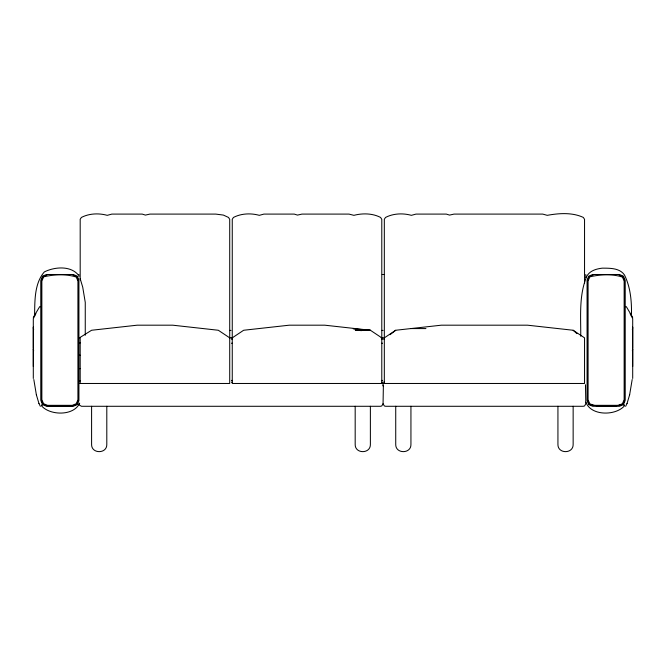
<?xml version="1.0" encoding="UTF-8"?>
<svg xmlns="http://www.w3.org/2000/svg" width="666" height="666" viewBox="0 0 666 666"><rect width="100%" height="100%" fill="white"/><g stroke="black" fill="none" stroke-linecap="round" stroke-linejoin="round"><path stroke-width="1" d="M33.3 378.479L33.3 318.656L35.864 313.669M632.7 366.5L632.7 348.901L632.35 350.949M632.7 348.185L632.7 327.048M629.628 394.821L632.184 379.512M632.342 329.645L632.7 327.747M78.921 403.754L79.262 405.02L81.452 406.285L380.519 406.285L381.785 405.952L383.058 403.754L383.391 384.748M627.039 403.513L629.636 394.796M43.515 277.106L41.85 281.11L41.85 399.667L43.515 403.679L47.519 405.336L72.303 405.336L76.307 403.679L77.972 399.667L77.972 281.11L76.307 277.106C66.275 273.718 53.222 274.509 43.332 276.923M47.045 274.975L43.04 276.631L41.375 280.636L41.375 400.141L43.04 404.154L47.045 405.81L72.777 405.81L76.781 404.154L78.446 400.141L78.446 280.636L76.781 276.631L72.777 274.975M589.693 277.106L588.028 281.11L588.028 399.667L589.693 403.679L593.697 405.336L618.481 405.336L622.485 403.679L624.15 399.667L624.15 281.11L622.485 277.106C612.454 273.718 599.4 274.509 589.51 276.923M625.624 406.343L627.047 403.488M79.679 403.113C73.851 416.217 49.9 415.609 41.542 405.844L42.566 404.628L40.901 400.624L40.901 280.161L42.566 276.157L46.57 274.492L73.252 274.492L77.264 276.157L78.921 280.161L78.921 400.624L77.264 404.628L73.252 406.285L46.57 406.285L42.566 404.628L41.575 405.036M33.3 317.391L39.694 306.643L41.375 306.643M589.035 404.337C599.209 406.76 612.637 407.559 622.96 404.154L624.625 400.141L624.625 280.636L622.96 276.631L618.955 274.975M390.026 334.69L395.729 330.253L441.35 325.183L527.522 325.183L573.143 330.253L584.548 337.853L584.548 383.474L232.259 383.474L232.259 219.264L233.45 217.441C241.242 213.386 250.932 213.012 259.307 215.334L263.936 214.094L294.255 214.094L297.477 215.093L301.973 214.094L348.984 214.094L353.912 215.334C362.57 213.087 372.544 213.253 380.594 217.441L381.785 219.347L381.785 383.474M79.429 337.853L91.592 330.253L137.213 325.183L172.694 325.183L218.315 330.253L229.72 337.853M232.259 337.853L243.656 330.253L289.277 325.183L324.767 325.183L370.379 330.253L381.785 337.853M395.729 330.253L384.324 337.853L381.185 337.853M593.223 274.975L589.219 276.631L587.554 280.636L587.554 400.141L589.219 404.154M382.226 274.492L384.299 274.492M624.625 306.643L626.306 306.643L632.7 317.391M410.83 328.579L425.94 328.579M229.537 337.853L232.65 337.853M231.493 339.127L232.259 339.127M381.785 339.127L382.55 339.127M383.566 339.127L384.324 339.127M79.429 342.923L80.186 342.923M231.493 343.223L232.259 343.223M381.785 343.223L382.55 343.223M79.429 355.219L80.186 355.219M79.429 368.648L80.186 368.648M231.493 380.419L232.259 380.419M381.785 380.419L382.55 380.419M79.429 380.944L80.186 380.944M231.493 382.209L232.259 382.209M381.785 382.209L382.55 382.209M383.566 382.209L384.324 382.209M79.429 383.474L229.72 383.474L229.72 219.347L228.521 217.441L223.385 215.085L215.784 214.094L149.908 214.094L145.413 215.093L142.191 214.094L111.871 214.094L107.234 215.334C98.868 213.012 89.169 213.386 81.385 217.441L80.186 219.264L80.186 279.828M381.785 330.403L383.058 330.411M229.72 330.403L230.985 330.411M353.246 328.862L370.379 330.253L355.594 330.07L361.505 330.652M355.078 329.803L370.379 330.253M624.425 405.036L623.434 404.628L619.43 406.285L592.748 406.285L588.736 404.628L587.079 400.624L587.079 280.161L588.736 276.157L592.748 274.492L619.43 274.492L623.434 276.157L625.099 280.161L625.099 400.624L623.434 404.628L624.458 405.844C615.842 415.809 591.167 416.258 585.855 402.197M573.143 330.253L576.939 333.633M78.28 274.941C70.413 265.343 54.221 266.933 44.314 271.936C34.091 283.791 34.89 301.615 34.565 316.383M630.136 313.669L632.7 318.656L632.7 378.479M38.953 403.488L40.376 406.343M80.145 278.579L82.726 287.171L85.256 302.372L85.256 335.256M36.364 394.796L38.961 403.513M585.472 384.748L585.814 403.754L584.548 405.952L583.274 406.285L385.589 406.285L384.324 405.952L383.058 403.754M382.717 384.748L383.058 386.014M33.3 327.747L33.658 329.645M33.65 350.949L33.3 348.901L33.3 366.5M33.816 379.512L36.372 394.821M631.435 316.383C631.834 302.397 630.744 287.662 624.458 274.941C619.655 267.932 609.881 268.182 602.289 268.157C595.446 268.947 588.061 271.262 585.855 278.579C578.979 297.061 580.869 316.983 580.744 336.28M585.814 274.492L585.814 277.614M584.548 283.533L584.548 219.347L583.349 217.441C572.344 212.246 558.866 213.212 547.236 215.334L542.723 214.094L454.037 214.094L449.55 215.093L446.32 214.094L416 214.094L411.372 215.334C402.997 213.012 393.306 213.386 385.522 217.441L384.324 219.264L384.324 383.474M573.143 406.285L573.143 444.305C573.509 454.07 557.567 454.07 557.933 444.305L557.933 406.285M410.939 406.285L410.939 444.305C411.305 454.07 395.354 454.07 395.729 444.305L395.729 406.285M370.379 406.285L370.379 444.305C370.754 454.07 354.803 454.07 355.178 444.305L355.178 406.285M106.801 406.285L106.801 444.305C107.168 454.07 91.225 454.07 91.592 444.305L91.592 406.285M80.186 337.853L80.186 383.474M78.921 274.492L78.921 276.573M33.3 327.048L33.3 348.185"/></g></svg>
